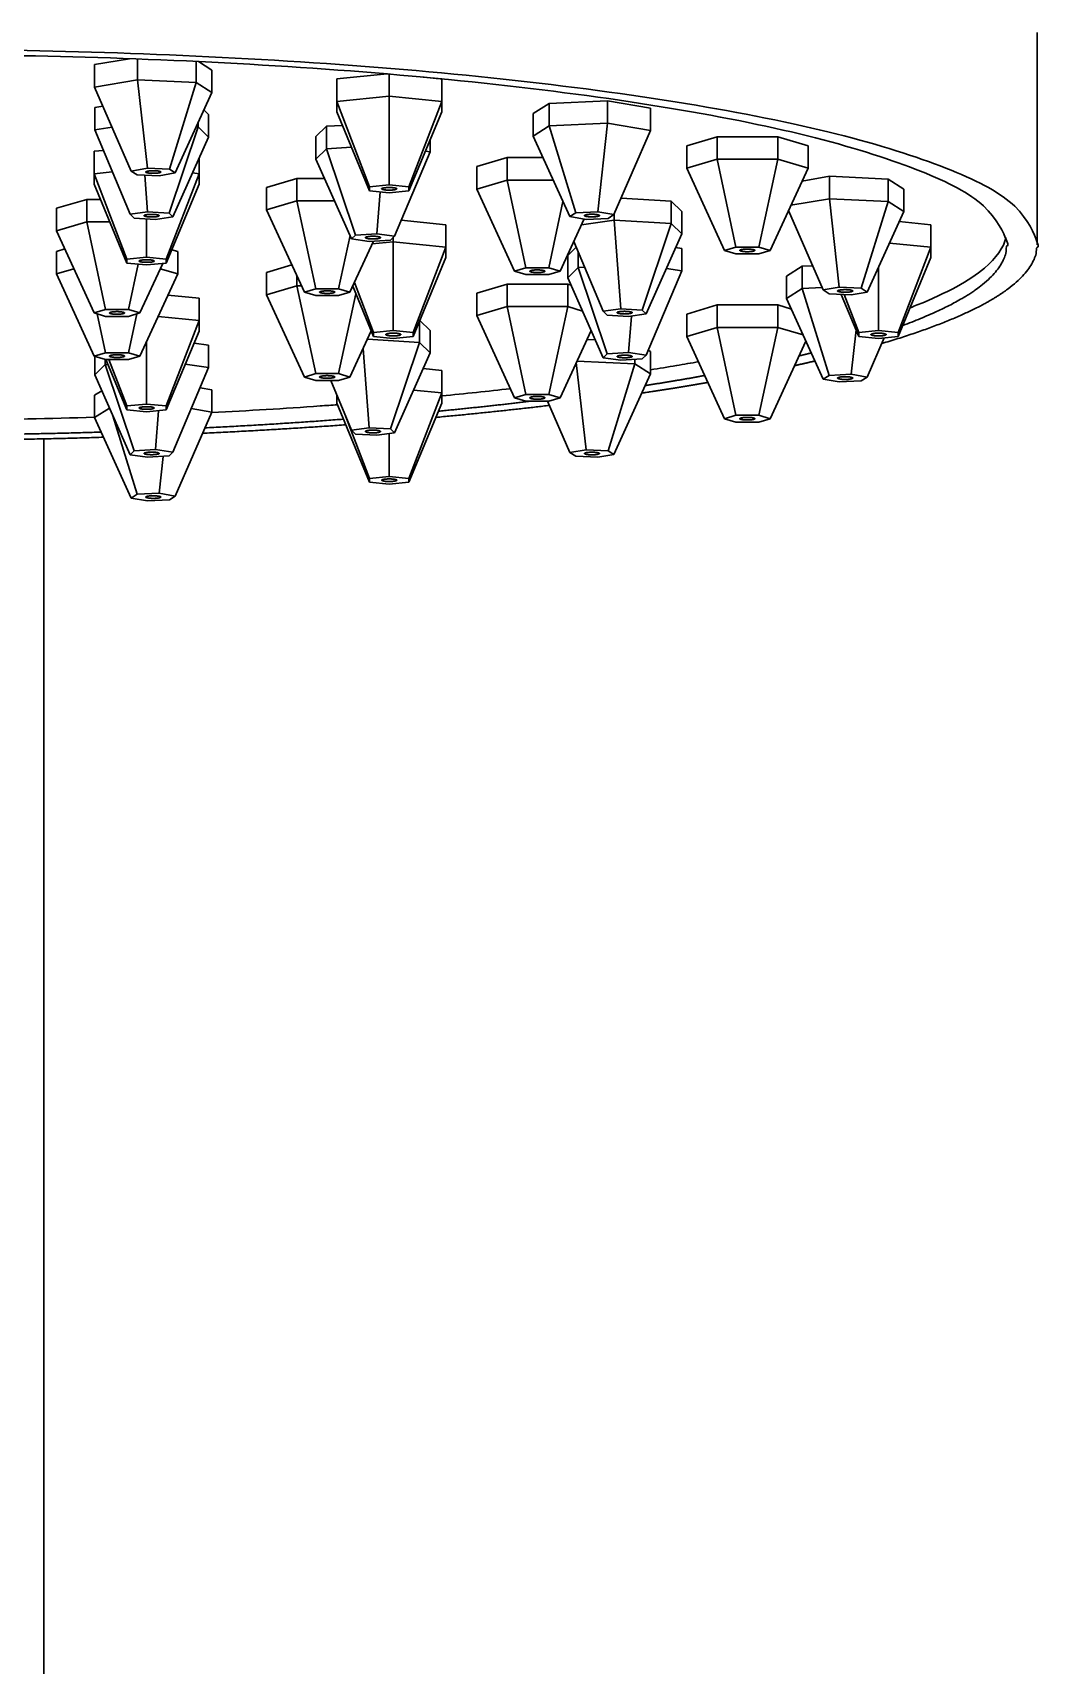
# Model space of a CAD drawing. Header units: millimetres. Extents: x 577 to 7172, y 252 to 2707.
# Drawn here: x 5050.4 to 5116.8, y 1550.2 to 1657.9 of the extents above; entities that cross this region are included whole.
import ezdxf

# ---------------------------------------------------------------- set-up
doc = ezdxf.new("R2010")
doc.units = ezdxf.units.MM
doc.header["$MEASUREMENT"] = 0
doc.layers.add('외형선(ISO)', color=7, linetype='Continuous', lineweight=30)

msp = doc.modelspace()

# ---------------------------------------------------------------- linework, layer by layer
at = {"layer": '외형선(ISO)'}
for p, q in [((5116.61, 1643.87), (5116.61, 1657.86)), ((5056.76, 1656.14), (5054.45, 1655.75)), ((5054.45, 1655.75), (5054.45, 1654.27)), ((5057.28, 1656.12), (5057.28, 1654.76)), ((5061.15, 1655.96), (5061.15, 1654.58)), ((5062.18, 1655.39), (5061.31, 1655.95)), ((5062.18, 1655.39), (5062.18, 1653.91)), ((5057.28, 1654.76), (5054.45, 1654.27)), ((5054.45, 1654.27), (5056.87, 1648.74)), ((5061.15, 1654.58), (5057.28, 1654.76)), ((5057.28, 1654.76), (5057.93, 1648.92)), ((5061.15, 1654.58), (5059.38, 1648.86)), ((5062.18, 1653.91), (5061.15, 1654.58)), ((5073.75, 1655.14), (5070.42, 1654.81)), ((5070.42, 1654.81), (5070.42, 1653.33)), ((5073.88, 1655.12), (5073.88, 1653.67)), ((5077.35, 1654.81), (5076.12, 1654.93)), ((5077.35, 1654.81), (5077.35, 1653.33)), ((5062.18, 1653.91), (5059.77, 1648.61)), ((5073.88, 1653.67), (5070.42, 1653.33)), ((5070.42, 1653.33), (5070.42, 1652.64)), ((5070.42, 1653.33), (5072.58, 1647.69)), ((5077.35, 1653.33), (5073.88, 1653.67)), ((5073.88, 1653.67), (5073.88, 1647.82)), ((5077.35, 1653.33), (5075.18, 1647.69)), ((5077.35, 1652.64), (5077.35, 1653.33)), ((5084.42, 1653.19), (5083.38, 1652.52)), ((5088.28, 1653.36), (5084.42, 1653.19)), ((5084.42, 1653.19), (5084.42, 1651.71)), ((5091.11, 1652.88), (5088.28, 1653.36)), ((5088.28, 1653.36), (5088.28, 1651.89)), ((5055, 1653.01), (5054.46, 1652.93)), ((5054.46, 1652.93), (5054.46, 1651.45)), ((5061.97, 1652.46), (5061.66, 1652.77)), ((5061.97, 1652.46), (5061.97, 1650.98)), ((5070.42, 1652.64), (5072.58, 1647.44)), ((5077.35, 1652.64), (5075.18, 1647.44)), ((5083.38, 1652.52), (5083.38, 1651.04)), ((5091.11, 1652.88), (5091.11, 1651.4)), ((5055.61, 1651.62), (5054.46, 1651.45)), ((5054.46, 1651.45), (5056.8, 1645.89)), ((5061.28, 1651.66), (5059.36, 1645.96)), ((5061.97, 1650.98), (5059.62, 1645.71)), ((5061.28, 1651.66), (5061.16, 1651.67)), ((5061.28, 1651.93), (5061.28, 1651.66)), ((5061.97, 1650.98), (5061.28, 1651.66)), ((5069.75, 1651.69), (5069.05, 1651.01)), ((5069.05, 1651.01), (5069.05, 1649.53)), ((5070.79, 1651.75), (5069.75, 1651.69)), ((5069.75, 1651.69), (5069.75, 1650.21)), ((5084.42, 1651.71), (5083.38, 1651.04)), ((5083.38, 1651.04), (5085.8, 1645.74)), ((5088.28, 1651.89), (5084.42, 1651.71)), ((5084.42, 1651.71), (5086.19, 1645.99)), ((5088.28, 1651.89), (5087.64, 1646.05)), ((5091.11, 1651.4), (5088.28, 1651.89)), ((5091.11, 1651.4), (5088.7, 1645.87)), ((5095.5, 1651), (5093.5, 1650.4)), ((5099.5, 1651), (5095.5, 1651)), ((5095.5, 1651), (5095.5, 1649.52)), ((5101.5, 1650.4), (5099.5, 1651)), ((5099.5, 1651), (5099.5, 1649.52)), ((5054.42, 1650.04), (5055.03, 1650.1)), ((5054.42, 1650.04), (5054.42, 1648.56)), ((5069.75, 1650.21), (5069.05, 1649.53)), ((5071.39, 1650.31), (5069.75, 1650.21)), ((5069.75, 1650.21), (5071.66, 1644.52)), ((5076.57, 1650), (5074.22, 1644.44)), ((5076.57, 1650), (5076.27, 1650.05)), ((5076.57, 1650.78), (5076.57, 1650)), ((5093.5, 1650.4), (5093.5, 1648.92)), ((5101.5, 1650.4), (5101.5, 1648.92)), ((5056.87, 1648.74), (5057.93, 1648.92)), ((5057.93, 1648.92), (5059.38, 1648.86)), ((5059.38, 1648.86), (5059.77, 1648.61)), ((5061.35, 1649.58), (5061.35, 1648.56)), ((5069.05, 1649.53), (5071.4, 1644.26)), ((5081.65, 1649.62), (5079.65, 1649.03)), ((5079.65, 1649.03), (5079.65, 1647.55)), ((5084.03, 1649.62), (5081.65, 1649.62)), ((5081.65, 1649.62), (5081.65, 1648.14)), ((5095.5, 1649.52), (5093.5, 1648.92)), ((5093.5, 1648.92), (5096, 1643.51)), ((5099.5, 1649.52), (5095.5, 1649.52)), ((5095.5, 1649.52), (5096.75, 1643.73)), ((5099.5, 1649.52), (5098.25, 1643.73)), ((5101.5, 1648.92), (5099, 1643.51)), ((5101.5, 1648.92), (5099.5, 1649.52)), ((5054.42, 1648.56), (5055.62, 1648.68)), ((5054.42, 1647.88), (5054.42, 1648.56)), ((5054.42, 1648.56), (5056.58, 1642.93)), ((5054.42, 1647.88), (5056.58, 1642.67)), ((5057.26, 1648.49), (5056.87, 1648.74)), ((5058.71, 1648.42), (5057.26, 1648.49)), ((5057.77, 1648.47), (5057.95, 1646.05)), ((5059.77, 1648.61), (5058.71, 1648.42)), ((5059.18, 1642.93), (5061.35, 1648.56)), ((5061.35, 1647.88), (5059.18, 1642.67)), ((5060.92, 1648.61), (5061.35, 1648.56)), ((5061.35, 1648.56), (5061.35, 1647.88)), ((5065.79, 1647.65), (5067.79, 1648.25)), ((5067.79, 1648.25), (5069.63, 1648.25)), ((5067.79, 1648.25), (5067.79, 1646.77)), ((5072.58, 1647.69), (5073.88, 1647.82)), ((5073.88, 1647.82), (5075.18, 1647.69)), ((5081.65, 1648.14), (5079.65, 1647.55)), ((5084.7, 1648.14), (5081.65, 1648.14)), ((5081.65, 1648.14), (5082.9, 1642.35)), ((5102.92, 1648.39), (5101.12, 1648.08)), ((5106.78, 1648.21), (5102.92, 1648.39)), ((5102.92, 1648.39), (5102.92, 1646.91)), ((5107.81, 1647.55), (5106.78, 1648.21)), ((5106.78, 1648.21), (5106.78, 1646.74)), ((5051.93, 1646.28), (5053.93, 1646.87)), ((5053.93, 1646.87), (5054.84, 1646.87)), ((5053.93, 1646.87), (5053.93, 1645.39)), ((5065.79, 1647.65), (5065.79, 1646.17)), ((5065.79, 1646.17), (5067.79, 1646.77)), ((5067.79, 1646.77), (5070.29, 1646.77)), ((5067.79, 1646.77), (5069.04, 1640.98)), ((5072.58, 1647.44), (5072.58, 1647.69)), ((5073.88, 1647.31), (5072.58, 1647.44)), ((5073.28, 1647.37), (5073.07, 1644.6)), ((5075.18, 1647.44), (5073.88, 1647.31)), ((5075.18, 1647.69), (5075.18, 1647.44)), ((5079.65, 1647.55), (5082.15, 1642.13)), ((5085.34, 1646.74), (5084.4, 1642.35)), ((5092.48, 1646.75), (5089.17, 1646.95)), ((5093.17, 1646.07), (5092.48, 1646.75)), ((5092.48, 1646.75), (5092.48, 1645.27)), ((5102.92, 1646.91), (5100.37, 1646.48)), ((5106.78, 1646.74), (5102.92, 1646.91)), ((5102.92, 1646.91), (5103.56, 1641.08)), ((5106.78, 1646.74), (5105.01, 1641.01)), ((5107.81, 1646.07), (5106.78, 1646.74)), ((5107.81, 1647.55), (5107.81, 1646.07)), ((5051.93, 1646.28), (5051.93, 1644.8)), ((5056.8, 1645.89), (5057.95, 1646.05)), ((5057.07, 1645.63), (5056.8, 1645.89)), ((5058.47, 1645.54), (5057.07, 1645.63)), ((5057.95, 1646.05), (5059.36, 1645.96)), ((5059.62, 1645.71), (5058.47, 1645.54)), ((5059.36, 1645.96), (5059.62, 1645.71)), ((5065.79, 1646.17), (5068.29, 1640.76)), ((5085.8, 1645.74), (5086.19, 1645.99)), ((5086.86, 1645.55), (5085.8, 1645.74)), ((5086.19, 1645.99), (5087.64, 1646.05)), ((5088.31, 1645.62), (5086.86, 1645.55)), ((5087.64, 1646.05), (5088.7, 1645.87)), ((5088.7, 1645.87), (5088.31, 1645.62)), ((5088.72, 1645.92), (5088.72, 1645.5)), ((5093.17, 1646.07), (5093.17, 1644.59)), ((5100.22, 1646.13), (5102.5, 1640.9)), ((5107.81, 1646.07), (5105.4, 1640.76)), ((5051.93, 1644.8), (5053.93, 1645.39)), ((5051.93, 1644.8), (5054.43, 1639.38)), ((5053.93, 1645.39), (5055.45, 1645.39)), ((5053.93, 1645.39), (5055.18, 1639.6)), ((5057.88, 1645.58), (5057.88, 1643.06)), ((5071.4, 1644.26), (5071.66, 1644.52)), ((5071.66, 1644.52), (5073.07, 1644.6)), ((5073.07, 1644.6), (5074.22, 1644.44)), ((5074.67, 1645.49), (5077.61, 1645.2)), ((5077.61, 1645.2), (5077.61, 1643.72)), ((5086.74, 1645.58), (5085.15, 1642.13)), ((5088.72, 1645.5), (5086.56, 1645.19)), ((5092.48, 1645.27), (5088.72, 1645.5)), ((5088.72, 1645.5), (5089.15, 1639.66)), ((5092.48, 1645.27), (5090.56, 1639.57)), ((5093.17, 1644.59), (5090.82, 1639.32)), ((5093.17, 1644.59), (5092.48, 1645.27)), ((5109.61, 1645.2), (5107.51, 1645.41)), ((5109.61, 1645.2), (5109.61, 1643.72)), ((5051.93, 1643.44), (5052.49, 1643.6)), ((5059.55, 1643.55), (5059.93, 1643.44)), ((5071.3, 1644.49), (5070.54, 1640.98)), ((5071.29, 1640.76), (5072.84, 1644.11)), ((5072.55, 1644.1), (5071.4, 1644.26)), ((5073.96, 1644.18), (5072.55, 1644.1)), ((5072.75, 1643.93), (5074.15, 1644.07)), ((5074.22, 1644.44), (5073.96, 1644.18)), ((5074.15, 1644.37), (5074.15, 1644.07)), ((5074.15, 1644.07), (5077.61, 1643.72)), ((5074.15, 1644.07), (5074.15, 1638.22)), ((5077.61, 1643.72), (5075.45, 1638.09)), ((5077.61, 1643.72), (5077.61, 1643.03)), ((5086.22, 1643.72), (5085.65, 1643.17)), ((5086.06, 1644.1), (5088, 1639.5)), ((5093.17, 1643.64), (5092.77, 1643.7)), ((5093.17, 1643.64), (5093.17, 1642.17)), ((5096, 1643.51), (5096.75, 1643.73)), ((5096.75, 1643.28), (5096, 1643.51)), ((5096.75, 1643.73), (5098.25, 1643.73)), ((5098.25, 1643.73), (5099, 1643.51)), ((5099, 1643.51), (5098.25, 1643.28)), ((5109.61, 1643.72), (5106.87, 1643.99)), ((5109.61, 1643.72), (5107.45, 1638.09)), ((5109.61, 1643.03), (5109.61, 1643.72)), ((5051.93, 1643.44), (5051.93, 1641.96)), ((5057.88, 1643.06), (5056.58, 1642.93)), ((5056.58, 1642.93), (5056.58, 1642.67)), ((5056.58, 1642.67), (5057.88, 1642.55)), ((5057.33, 1642.6), (5056.68, 1639.6)), ((5057.43, 1639.38), (5058.94, 1642.65)), ((5059.18, 1642.93), (5057.88, 1643.06)), ((5057.88, 1642.55), (5059.18, 1642.67)), ((5059.18, 1642.67), (5059.18, 1642.93)), ((5059.93, 1643.44), (5059.93, 1641.96)), ((5065.79, 1642.06), (5067.46, 1642.56)), ((5075.45, 1637.83), (5077.61, 1643.03)), ((5085.65, 1643.17), (5085.65, 1641.7)), ((5086.35, 1642.37), (5085.65, 1641.7)), ((5086.35, 1643.42), (5086.35, 1642.37)), ((5086.78, 1642.4), (5086.35, 1642.37)), ((5086.35, 1642.37), (5088.26, 1636.68)), ((5098.25, 1643.28), (5096.75, 1643.28)), ((5101.12, 1642.47), (5100.09, 1641.81)), ((5101.8, 1642.5), (5101.12, 1642.47)), ((5101.12, 1642.47), (5101.12, 1640.99)), ((5106.15, 1642.41), (5106.15, 1638.22)), ((5109.61, 1643.03), (5107.45, 1637.83)), ((5051.93, 1641.96), (5053.09, 1642.3)), ((5051.93, 1641.96), (5054.43, 1636.54)), ((5059.93, 1641.96), (5057.43, 1636.54)), ((5058.78, 1642.3), (5059.93, 1641.96)), ((5065.79, 1642.06), (5065.79, 1640.58)), ((5067.79, 1641.84), (5067.79, 1641.18)), ((5071.58, 1641.39), (5072.85, 1638.09)), ((5082.15, 1642.13), (5082.9, 1642.35)), ((5082.9, 1641.91), (5082.15, 1642.13)), ((5082.9, 1642.35), (5084.4, 1642.35)), ((5084.4, 1641.91), (5082.9, 1641.91)), ((5084.4, 1642.35), (5085.15, 1642.13)), ((5085.15, 1642.13), (5084.4, 1641.91)), ((5088, 1636.42), (5085.65, 1641.7)), ((5093.17, 1642.17), (5090.82, 1636.6)), ((5093.17, 1642.17), (5092.16, 1642.31)), ((5100.09, 1641.81), (5100.09, 1640.33)), ((5059.29, 1640.56), (5061.35, 1640.36)), ((5061.35, 1640.36), (5061.35, 1638.88)), ((5065.79, 1640.58), (5067.79, 1641.18)), ((5065.79, 1640.58), (5068.29, 1635.16)), ((5067.79, 1641.18), (5068.1, 1641.18)), ((5067.79, 1641.18), (5069.04, 1635.39)), ((5069.04, 1640.98), (5068.29, 1640.76)), ((5068.29, 1640.76), (5069.04, 1640.53)), ((5070.54, 1640.98), (5069.04, 1640.98)), ((5069.04, 1640.53), (5070.54, 1640.53)), ((5071.29, 1640.76), (5070.54, 1640.98)), ((5070.54, 1640.53), (5071.29, 1640.76)), ((5071.68, 1640.65), (5070.54, 1635.39)), ((5071.47, 1641.15), (5072.85, 1637.83)), ((5081.65, 1641.28), (5079.65, 1640.69)), ((5079.65, 1640.69), (5079.65, 1639.21)), ((5085.65, 1641.28), (5081.65, 1641.28)), ((5081.65, 1641.28), (5081.65, 1639.8)), ((5085.87, 1641.22), (5085.65, 1641.28)), ((5085.65, 1641.28), (5085.65, 1639.8)), ((5101.12, 1640.99), (5100.09, 1640.33)), ((5102.5, 1635.02), (5100.09, 1640.33)), ((5102.43, 1641.05), (5101.12, 1640.99)), ((5101.12, 1640.99), (5102.89, 1635.27)), ((5102.5, 1640.9), (5103.56, 1641.08)), ((5102.89, 1640.65), (5102.5, 1640.9)), ((5104.34, 1640.58), (5102.89, 1640.65)), ((5103.56, 1641.08), (5105.01, 1641.01)), ((5104.85, 1637.83), (5103.69, 1640.61)), ((5103.88, 1640.6), (5104.85, 1638.09)), ((5105.4, 1640.76), (5104.34, 1640.58)), ((5105.01, 1641.01), (5105.4, 1640.76)), ((5055.18, 1639.6), (5054.43, 1639.38)), ((5054.43, 1639.38), (5055.18, 1639.16)), ((5054.63, 1639.32), (5055.18, 1636.76)), ((5056.68, 1639.6), (5055.18, 1639.6)), ((5055.18, 1639.16), (5056.68, 1639.16)), ((5057.43, 1639.38), (5056.68, 1639.6)), ((5056.68, 1639.16), (5057.43, 1639.38)), ((5057.24, 1639.32), (5056.68, 1636.76)), ((5058.64, 1639.15), (5061.35, 1638.88)), ((5081.65, 1639.8), (5079.65, 1639.21)), ((5082.15, 1633.79), (5079.65, 1639.21)), ((5085.65, 1639.8), (5081.65, 1639.8)), ((5081.65, 1639.8), (5082.9, 1634.01)), ((5085.65, 1639.8), (5084.4, 1634.01)), ((5086.63, 1639.51), (5085.65, 1639.8)), ((5088, 1639.5), (5089.15, 1639.66)), ((5088.26, 1639.24), (5088, 1639.5)), ((5089.67, 1639.16), (5088.26, 1639.24)), ((5089.15, 1639.66), (5090.56, 1639.57)), ((5090.82, 1639.32), (5089.67, 1639.16)), ((5089.85, 1639.18), (5089.67, 1636.77)), ((5090.56, 1639.57), (5090.82, 1639.32)), ((5095.5, 1639.91), (5093.5, 1639.31)), ((5093.5, 1639.31), (5093.5, 1637.83)), ((5099.5, 1639.91), (5095.5, 1639.91)), ((5095.5, 1639.91), (5095.5, 1638.43)), ((5100.4, 1639.64), (5099.5, 1639.91)), ((5099.5, 1639.91), (5099.5, 1638.43)), ((5061.35, 1638.88), (5059.18, 1633.25)), ((5061.35, 1638.19), (5059.18, 1632.99)), ((5061.35, 1638.88), (5061.35, 1638.19)), ((5072.69, 1638.21), (5071.29, 1635.16)), ((5074.15, 1638.22), (5072.85, 1638.09)), ((5072.85, 1638.09), (5072.85, 1637.83)), ((5075.45, 1638.09), (5074.15, 1638.22)), ((5075.45, 1637.83), (5075.45, 1638.09)), ((5075.88, 1638.86), (5075.88, 1637.43)), ((5076.57, 1638.23), (5075.89, 1638.89)), ((5076.57, 1638.23), (5076.57, 1636.75)), ((5087.2, 1638.23), (5085.15, 1633.79)), ((5095.5, 1638.43), (5093.5, 1637.83)), ((5099.5, 1638.43), (5095.5, 1638.43)), ((5095.5, 1638.43), (5096.75, 1632.64)), ((5099.5, 1638.43), (5098.25, 1632.64)), ((5101.18, 1637.93), (5099.5, 1638.43)), ((5104.67, 1638.28), (5104.34, 1635.34)), ((5104.85, 1638.09), (5106.15, 1638.22)), ((5104.85, 1637.83), (5104.85, 1638.09)), ((5106.15, 1638.22), (5107.45, 1638.09)), ((5107.45, 1638.09), (5107.45, 1637.83)), ((5057.88, 1637.51), (5057.88, 1633.38)), ((5061.97, 1637.25), (5061.01, 1637.39)), ((5061.97, 1637.25), (5061.97, 1635.78)), ((5072.16, 1637.05), (5072.55, 1631.82)), ((5075.88, 1637.43), (5072.44, 1637.65)), ((5072.85, 1637.83), (5074.15, 1637.7)), ((5075.88, 1637.43), (5073.96, 1631.74)), ((5074.15, 1637.7), (5075.45, 1637.83)), ((5076.57, 1636.75), (5075.88, 1637.43)), ((5087.47, 1637.62), (5086.93, 1637.64)), ((5096, 1632.41), (5093.5, 1637.83)), ((5101.36, 1637.53), (5099, 1632.41)), ((5106.15, 1637.7), (5104.85, 1637.83)), ((5106.53, 1637.74), (5105.4, 1635.16)), ((5107.45, 1637.83), (5106.15, 1637.7)), ((5055.18, 1636.76), (5054.43, 1636.54)), ((5054.43, 1636.54), (5055.18, 1636.32)), ((5054.46, 1636.53), (5054.46, 1635.31)), ((5055.15, 1635.98), (5054.46, 1635.31)), ((5055.15, 1636.33), (5055.15, 1635.98)), ((5055.33, 1635.99), (5055.15, 1635.98)), ((5057.07, 1630.29), (5055.15, 1635.98)), ((5056.68, 1636.76), (5055.18, 1636.76)), ((5055.18, 1636.32), (5056.68, 1636.32)), ((5055.2, 1636.32), (5056.58, 1632.99)), ((5055.4, 1636.32), (5056.58, 1633.25)), ((5057.43, 1636.54), (5056.68, 1636.76)), ((5056.68, 1636.32), (5057.43, 1636.54)), ((5061.97, 1635.78), (5060.43, 1636)), ((5076.57, 1636.75), (5074.22, 1631.48)), ((5086.22, 1636.12), (5086.86, 1630.37)), ((5090.08, 1636.02), (5086.26, 1636.2)), ((5088, 1636.42), (5088.26, 1636.68)), ((5089.15, 1636.26), (5088, 1636.42)), ((5088.26, 1636.68), (5089.67, 1636.77)), ((5090.08, 1636.02), (5088.31, 1630.3)), ((5090.56, 1636.35), (5089.15, 1636.26)), ((5089.67, 1636.77), (5090.82, 1636.6)), ((5090.08, 1636.32), (5090.08, 1636.02)), ((5091.11, 1635.36), (5090.08, 1636.02)), ((5090.82, 1636.6), (5090.56, 1636.35)), ((5091.11, 1636.84), (5090.96, 1636.93)), ((5091.11, 1636.84), (5091.11, 1635.36)), ((5054.46, 1635.31), (5056.8, 1630.03)), ((5061.97, 1635.78), (5059.62, 1630.21)), ((5069.04, 1635.39), (5068.29, 1635.16)), ((5068.29, 1635.16), (5069.04, 1634.94)), ((5070.54, 1635.39), (5069.04, 1635.39)), ((5069.04, 1634.94), (5070.54, 1634.94)), ((5071.4, 1631.66), (5070.02, 1634.94)), ((5071.29, 1635.16), (5070.54, 1635.39)), ((5070.54, 1634.94), (5071.29, 1635.16)), ((5077.35, 1635.59), (5076.11, 1635.72)), ((5077.35, 1635.59), (5077.35, 1634.12)), ((5091.11, 1635.36), (5088.7, 1630.05)), ((5102.5, 1635.02), (5102.89, 1635.27)), ((5103.56, 1634.84), (5102.5, 1635.02)), ((5102.89, 1635.27), (5104.34, 1635.34)), ((5105.01, 1634.91), (5103.56, 1634.84)), ((5104.34, 1635.34), (5105.4, 1635.16)), ((5105.4, 1635.16), (5105.01, 1634.91)), ((5054.92, 1634.26), (5054.45, 1633.97)), ((5054.45, 1633.97), (5054.45, 1632.49)), ((5062.18, 1634.32), (5061.41, 1634.45)), ((5062.18, 1634.32), (5062.18, 1632.84)), ((5070.42, 1633.99), (5070.42, 1633.43)), ((5077.35, 1634.12), (5075.18, 1628.48)), ((5077.35, 1634.12), (5075.48, 1634.3)), ((5077.35, 1633.43), (5077.35, 1634.12)), ((5082.15, 1633.79), (5082.9, 1634.01)), ((5082.9, 1633.57), (5082.15, 1633.79)), ((5082.9, 1634.01), (5084.4, 1634.01)), ((5084.4, 1634.01), (5085.15, 1633.79)), ((5085.15, 1633.79), (5084.4, 1633.57)), ((5055.43, 1633.11), (5054.45, 1632.49)), ((5057.88, 1633.38), (5056.58, 1633.25)), ((5056.58, 1633.25), (5056.58, 1632.99)), ((5056.58, 1632.99), (5057.88, 1632.86)), ((5059.18, 1633.25), (5057.88, 1633.38)), ((5057.88, 1632.86), (5059.18, 1632.99)), ((5058.67, 1632.94), (5058.47, 1630.38)), ((5059.18, 1632.99), (5059.18, 1633.25)), ((5062.18, 1632.84), (5059.77, 1627.31)), ((5062.18, 1632.84), (5060.83, 1633.08)), ((5070.42, 1633.43), (5072.58, 1628.23)), ((5072.58, 1628.48), (5070.96, 1632.72)), ((5077.35, 1633.43), (5075.18, 1628.23)), ((5084.4, 1633.57), (5082.9, 1633.57)), ((5085.8, 1630.18), (5084.32, 1633.57)), ((5054.45, 1632.49), (5056.87, 1627.18)), ((5057.26, 1627.43), (5055.65, 1632.61)), ((5071.4, 1631.66), (5072.55, 1631.82)), ((5071.66, 1631.4), (5071.4, 1631.66)), ((5072.55, 1631.82), (5073.96, 1631.74)), ((5073.96, 1631.74), (5074.22, 1631.48)), ((5096, 1632.41), (5096.75, 1632.64)), ((5096.75, 1632.19), (5096, 1632.41)), ((5096.75, 1632.64), (5098.25, 1632.64)), ((5098.25, 1632.19), (5096.75, 1632.19)), ((5098.25, 1632.64), (5099, 1632.41)), ((5099, 1632.41), (5098.25, 1632.19)), ((5051.11, 1423.33), (5051.11, 1631.09)), ((5073.07, 1631.32), (5071.66, 1631.4)), ((5074.22, 1631.48), (5073.07, 1631.32)), ((5073.88, 1631.43), (5073.88, 1628.61)), ((5056.8, 1630.03), (5057.07, 1630.29)), ((5057.95, 1629.87), (5056.8, 1630.03)), ((5057.07, 1630.29), (5058.47, 1630.38)), ((5059.36, 1629.96), (5057.95, 1629.87)), ((5058.47, 1630.38), (5059.62, 1630.21)), ((5058.98, 1629.93), (5058.71, 1627.5)), ((5059.62, 1630.21), (5059.36, 1629.96)), ((5085.8, 1630.18), (5086.86, 1630.37)), ((5086.19, 1629.94), (5085.8, 1630.18)), ((5087.64, 1629.87), (5086.19, 1629.94)), ((5086.86, 1630.37), (5088.31, 1630.3)), ((5088.7, 1630.05), (5087.64, 1629.87)), ((5088.31, 1630.3), (5088.7, 1630.05)), ((5072.58, 1628.48), (5073.88, 1628.61)), ((5072.58, 1628.23), (5072.58, 1628.48)), ((5073.88, 1628.61), (5075.18, 1628.48)), ((5075.18, 1628.48), (5075.18, 1628.23)), ((5056.87, 1627.18), (5057.26, 1627.43)), ((5057.26, 1627.43), (5058.71, 1627.5)), ((5058.71, 1627.5), (5059.77, 1627.31)), ((5059.77, 1627.31), (5059.38, 1627.07)), ((5073.88, 1628.1), (5072.58, 1628.23)), ((5075.18, 1628.23), (5073.88, 1628.1)), ((5057.93, 1627), (5056.87, 1627.18)), ((5059.38, 1627.07), (5057.93, 1627))]:
    msp.add_line(p, q, dxfattribs=at)
msp.add_arc((5114.4, 1657.86), 2.22, 360, 0.024, dxfattribs=at)
for points, weights, knots in [([(5106.37, 1637.37), (5116.61, 1640.38), (5116.61, 1643.87), (5116.61, 1656.76), (5041.61, 1656.76), (4966.61, 1656.76), (4966.61, 1643.87), (4966.61, 1640.38), (4976.86, 1637.37)], [0.867744777004, 0.899141551585, 1, 0.707106781187, 1, 0.707106781187, 1, 0.899141551585, 0.867744777004], [5.742278, 5.742278, 5.742278, 6.283185, 6.283185, 7.853982, 7.853982, 9.424778, 9.424778, 9.965685, 9.965685, 9.965685]), ([(5107.75, 1638.56), (5114.61, 1641.09), (5114.61, 1643.87), (5114.61, 1656.42), (5041.61, 1656.42), (4968.61, 1656.42), (4968.61, 1643.87), (4968.61, 1641.09), (4975.48, 1638.56)], [0.879980880868, 0.915764453483, 1, 0.707106781187, 1, 0.707106781187, 1, 0.915764453483, 0.879980880868], [5.831427, 5.831427, 5.831427, 6.283185, 6.283185, 7.853982, 7.853982, 9.424778, 9.424778, 9.876536, 9.876536, 9.876536]), ([(5058.82, 1648.67), (5058.82, 1648.76), (5058.32, 1648.76), (5057.82, 1648.76), (5057.82, 1648.67), (5057.82, 1648.59), (5058.32, 1648.59), (5058.82, 1648.59), (5058.82, 1648.67)], [1, 0.707106781187, 1, 0.707106781187, 1, 0.707106781187, 1, 0.707106781187, 1], [0, 0, 0, 1.570796, 1.570796, 3.141593, 3.141593, 4.712389, 4.712389, 6.283185, 6.283185, 6.283185]), ([(5074.38, 1647.57), (5074.38, 1647.65), (5073.88, 1647.65), (5073.38, 1647.65), (5073.38, 1647.57), (5073.38, 1647.48), (5073.88, 1647.48), (5074.38, 1647.48), (5074.38, 1647.57)], [1, 0.707106781187, 1, 0.707106781187, 1, 0.707106781187, 1, 0.707106781187, 1], [0, 0, 0, 1.570796, 1.570796, 3.141593, 3.141593, 4.712389, 4.712389, 6.283185, 6.283185, 6.283185]), ([(5058.71, 1645.8), (5058.71, 1645.88), (5058.21, 1645.88), (5057.71, 1645.88), (5057.71, 1645.8), (5057.71, 1645.71), (5058.21, 1645.71), (5058.71, 1645.71), (5058.71, 1645.8)], [1, 0.707106781187, 1, 0.707106781187, 1, 0.707106781187, 1, 0.707106781187, 1], [0, 0, 0, 1.570796, 1.570796, 3.141593, 3.141593, 4.712389, 4.712389, 6.283185, 6.283185, 6.283185]), ([(5087.75, 1645.8), (5087.75, 1645.89), (5087.25, 1645.89), (5086.75, 1645.89), (5086.75, 1645.8), (5086.75, 1645.72), (5087.25, 1645.72), (5087.75, 1645.72), (5087.75, 1645.8)], [1, 0.707106781187, 1, 0.707106781187, 1, 0.707106781187, 1, 0.707106781187, 1], [0, 0, 0, 1.570796, 1.570796, 3.141593, 3.141593, 4.712389, 4.712389, 6.283185, 6.283185, 6.283185]), ([(5073.31, 1644.35), (5073.31, 1644.44), (5072.81, 1644.44), (5072.31, 1644.44), (5072.31, 1644.35), (5072.31, 1644.26), (5072.81, 1644.26), (5073.31, 1644.26), (5073.31, 1644.35)], [1, 0.707106781187, 1, 0.707106781187, 1, 0.707106781187, 1, 0.707106781187, 1], [0, 0, 0, 1.570796, 1.570796, 3.141593, 3.141593, 4.712389, 4.712389, 6.283185, 6.283185, 6.283185]), ([(5098, 1643.51), (5098, 1643.59), (5097.5, 1643.59), (5097, 1643.59), (5097, 1643.51), (5097, 1643.42), (5097.5, 1643.42), (5098, 1643.42), (5098, 1643.51)], [1, 0.707106781187, 1, 0.707106781187, 1, 0.707106781187, 1, 0.707106781187, 1], [0, 0, 0, 1.570796, 1.570796, 3.141593, 3.141593, 4.712389, 4.712389, 6.283185, 6.283185, 6.283185]), ([(5057.38, 1642.8), (5057.38, 1642.72), (5057.88, 1642.72), (5058.38, 1642.72), (5058.38, 1642.8), (5058.38, 1642.89), (5057.88, 1642.89), (5057.38, 1642.89), (5057.38, 1642.8)], [1, 0.707106781187, 1, 0.707106781187, 1, 0.707106781187, 1, 0.707106781187, 1], [0, 0, 0, 1.570796, 1.570796, 3.141593, 3.141593, 4.712389, 4.712389, 6.283185, 6.283185, 6.283185]), ([(5084.15, 1642.13), (5084.15, 1642.22), (5083.65, 1642.22), (5083.15, 1642.22), (5083.15, 1642.13), (5083.15, 1642.05), (5083.65, 1642.05), (5084.15, 1642.05), (5084.15, 1642.13)], [1, 0.707106781187, 1, 0.707106781187, 1, 0.707106781187, 1, 0.707106781187, 1], [0, 0, 0, 1.570796, 1.570796, 3.141593, 3.141593, 4.712389, 4.712389, 6.283185, 6.283185, 6.283185]), ([(5069.29, 1640.76), (5069.29, 1640.67), (5069.79, 1640.67), (5070.29, 1640.67), (5070.29, 1640.76), (5070.29, 1640.84), (5069.79, 1640.84), (5069.29, 1640.84), (5069.29, 1640.76)], [1, 0.707106781187, 1, 0.707106781187, 1, 0.707106781187, 1, 0.707106781187, 1], [0, 0, 0, 1.570796, 1.570796, 3.141593, 3.141593, 4.712389, 4.712389, 6.283185, 6.283185, 6.283185]), ([(5104.45, 1640.83), (5104.45, 1640.92), (5103.95, 1640.92), (5103.45, 1640.92), (5103.45, 1640.83), (5103.45, 1640.75), (5103.95, 1640.75), (5104.45, 1640.75), (5104.45, 1640.83)], [1, 0.707106781187, 1, 0.707106781187, 1, 0.707106781187, 1, 0.707106781187, 1], [0, 0, 0, 1.570796, 1.570796, 3.141593, 3.141593, 4.712389, 4.712389, 6.283185, 6.283185, 6.283185]), ([(5055.43, 1639.38), (5055.43, 1639.3), (5055.93, 1639.3), (5056.43, 1639.3), (5056.43, 1639.38), (5056.43, 1639.47), (5055.93, 1639.47), (5055.43, 1639.47), (5055.43, 1639.38)], [1, 0.707106781187, 1, 0.707106781187, 1, 0.707106781187, 1, 0.707106781187, 1], [0, 0, 0, 1.570796, 1.570796, 3.141593, 3.141593, 4.712389, 4.712389, 6.283185, 6.283185, 6.283185]), ([(5089.91, 1639.41), (5089.91, 1639.49), (5089.41, 1639.49), (5088.91, 1639.49), (5088.91, 1639.41), (5088.91, 1639.32), (5089.41, 1639.32), (5089.91, 1639.32), (5089.91, 1639.41)], [1, 0.707106781187, 1, 0.707106781187, 1, 0.707106781187, 1, 0.707106781187, 1], [0, 0, 0, 1.570796, 1.570796, 3.141593, 3.141593, 4.712389, 4.712389, 6.283185, 6.283185, 6.283185]), ([(5073.65, 1637.96), (5073.65, 1637.87), (5074.15, 1637.87), (5074.65, 1637.87), (5074.65, 1637.96), (5074.65, 1638.05), (5074.15, 1638.05), (5073.65, 1638.05), (5073.65, 1637.96)], [1, 0.707106781187, 1, 0.707106781187, 1, 0.707106781187, 1, 0.707106781187, 1], [0, 0, 0, 1.570796, 1.570796, 3.141593, 3.141593, 4.712389, 4.712389, 6.283185, 6.283185, 6.283185]), ([(5106.65, 1637.96), (5106.65, 1638.05), (5106.15, 1638.05), (5105.65, 1638.05), (5105.65, 1637.96), (5105.65, 1637.87), (5106.15, 1637.87), (5106.65, 1637.87), (5106.65, 1637.96)], [1, 0.707106781187, 1, 0.707106781187, 1, 0.707106781187, 1, 0.707106781187, 1], [0, 0, 0, 1.570796, 1.570796, 3.141593, 3.141593, 4.712389, 4.712389, 6.283185, 6.283185, 6.283185]), ([(5055.43, 1636.54), (5055.43, 1636.45), (5055.93, 1636.45), (5056.43, 1636.45), (5056.43, 1636.54), (5056.43, 1636.63), (5055.93, 1636.63), (5055.43, 1636.63), (5055.43, 1636.54)], [1, 0.707106781187, 1, 0.707106781187, 1, 0.707106781187, 1, 0.707106781187, 1], [0, 0, 0, 1.570796, 1.570796, 3.141593, 3.141593, 4.712389, 4.712389, 6.283185, 6.283185, 6.283185]), ([(5089.91, 1636.51), (5089.91, 1636.6), (5089.41, 1636.6), (5088.91, 1636.6), (5088.91, 1636.51), (5088.91, 1636.43), (5089.41, 1636.43), (5089.91, 1636.43), (5089.91, 1636.51)], [1, 0.707106781187, 1, 0.707106781187, 1, 0.707106781187, 1, 0.707106781187, 1], [0, 0, 0, 1.570796, 1.570796, 3.141593, 3.141593, 4.712389, 4.712389, 6.283185, 6.283185, 6.283185]), ([(5069.29, 1635.16), (5069.29, 1635.08), (5069.79, 1635.08), (5070.29, 1635.08), (5070.29, 1635.16), (5070.29, 1635.25), (5069.79, 1635.25), (5069.29, 1635.25), (5069.29, 1635.16)], [1, 0.707106781187, 1, 0.707106781187, 1, 0.707106781187, 1, 0.707106781187, 1], [0, 0, 0, 1.570796, 1.570796, 3.141593, 3.141593, 4.712389, 4.712389, 6.283185, 6.283185, 6.283185]), ([(5104.45, 1635.09), (5104.45, 1635.18), (5103.95, 1635.18), (5103.45, 1635.18), (5103.45, 1635.09), (5103.45, 1635), (5103.95, 1635), (5104.45, 1635), (5104.45, 1635.09)], [1, 0.707106781187, 1, 0.707106781187, 1, 0.707106781187, 1, 0.707106781187, 1], [0, 0, 0, 1.570796, 1.570796, 3.141593, 3.141593, 4.712389, 4.712389, 6.283185, 6.283185, 6.283185]), ([(5084.15, 1633.79), (5084.15, 1633.88), (5083.65, 1633.88), (5083.15, 1633.88), (5083.15, 1633.79), (5083.15, 1633.7), (5083.65, 1633.7), (5084.15, 1633.7), (5084.15, 1633.79)], [1, 0.707106781187, 1, 0.707106781187, 1, 0.707106781187, 1, 0.707106781187, 1], [0, 0, 0, 1.570796, 1.570796, 3.141593, 3.141593, 4.712389, 4.712389, 6.283185, 6.283185, 6.283185]), ([(5057.38, 1633.12), (5057.38, 1633.03), (5057.88, 1633.03), (5058.38, 1633.03), (5058.38, 1633.12), (5058.38, 1633.2), (5057.88, 1633.2), (5057.38, 1633.2), (5057.38, 1633.12)], [1, 0.707106781187, 1, 0.707106781187, 1, 0.707106781187, 1, 0.707106781187, 1], [0, 0, 0, 1.570796, 1.570796, 3.141593, 3.141593, 4.712389, 4.712389, 6.283185, 6.283185, 6.283185]), ([(5073.31, 1631.57), (5073.31, 1631.66), (5072.81, 1631.66), (5072.31, 1631.66), (5072.31, 1631.57), (5072.31, 1631.48), (5072.81, 1631.48), (5073.31, 1631.48), (5073.31, 1631.57)], [1, 0.707106781187, 1, 0.707106781187, 1, 0.707106781187, 1, 0.707106781187, 1], [0, 0, 0, 1.570796, 1.570796, 3.141593, 3.141593, 4.712389, 4.712389, 6.283185, 6.283185, 6.283185]), ([(5098, 1632.41), (5098, 1632.5), (5097.5, 1632.5), (5097, 1632.5), (5097, 1632.41), (5097, 1632.33), (5097.5, 1632.33), (5098, 1632.33), (5098, 1632.41)], [1, 0.707106781187, 1, 0.707106781187, 1, 0.707106781187, 1, 0.707106781187, 1], [0, 0, 0, 1.570796, 1.570796, 3.141593, 3.141593, 4.712389, 4.712389, 6.283185, 6.283185, 6.283185]), ([(5058.71, 1630.12), (5058.71, 1630.21), (5058.21, 1630.21), (5057.71, 1630.21), (5057.71, 1630.12), (5057.71, 1630.04), (5058.21, 1630.04), (5058.71, 1630.04), (5058.71, 1630.12)], [1, 0.707106781187, 1, 0.707106781187, 1, 0.707106781187, 1, 0.707106781187, 1], [0, 0, 0, 1.570796, 1.570796, 3.141593, 3.141593, 4.712389, 4.712389, 6.283185, 6.283185, 6.283185]), ([(5087.75, 1630.12), (5087.75, 1630.2), (5087.25, 1630.2), (5086.75, 1630.2), (5086.75, 1630.12), (5086.75, 1630.03), (5087.25, 1630.03), (5087.75, 1630.03), (5087.75, 1630.12)], [1, 0.707106781187, 1, 0.707106781187, 1, 0.707106781187, 1, 0.707106781187, 1], [0, 0, 0, 1.570796, 1.570796, 3.141593, 3.141593, 4.712389, 4.712389, 6.283185, 6.283185, 6.283185]), ([(5074.38, 1628.36), (5074.38, 1628.44), (5073.88, 1628.44), (5073.38, 1628.44), (5073.38, 1628.36), (5073.38, 1628.27), (5073.88, 1628.27), (5074.38, 1628.27), (5074.38, 1628.36)], [1, 0.707106781187, 1, 0.707106781187, 1, 0.707106781187, 1, 0.707106781187, 1], [0, 0, 0, 1.570796, 1.570796, 3.141593, 3.141593, 4.712389, 4.712389, 6.283185, 6.283185, 6.283185]), ([(5058.82, 1627.25), (5058.82, 1627.33), (5058.32, 1627.33), (5057.82, 1627.33), (5057.82, 1627.25), (5057.82, 1627.16), (5058.32, 1627.16), (5058.82, 1627.16), (5058.82, 1627.25)], [1, 0.707106781187, 1, 0.707106781187, 1, 0.707106781187, 1, 0.707106781187, 1], [0, 0, 0, 1.570796, 1.570796, 3.141593, 3.141593, 4.712389, 4.712389, 6.283185, 6.283185, 6.283185])]:
    msp.add_rational_spline(points, weights, degree=2, knots=knots, dxfattribs=at)
for points, knots in [([(5114.56, 1644.36), (5114.4, 1643.69), (5113.93, 1643.01), (5112.15, 1641.51), (5110.66, 1640.7), (5108.55, 1639.85), (5108.4, 1639.79), (5108.24, 1639.73)], [0.286811, 0.286811, 0.286811, 0.286811, 1.471468, 1.471468, 2.959643, 2.959643, 3.076403, 3.076403, 3.076403, 3.076403]), ([(5094.27, 1636.17), (5093.8, 1636.08), (5093.32, 1636), (5092.26, 1635.82), (5091.69, 1635.73), (5091.11, 1635.64)], [5.5965717, 5.5965717, 5.5965717, 5.5965717, 5.8025954, 5.8025954, 6.0395935, 6.0395935, 6.0395935, 6.0395935]), ([(5070.46, 1633.33), (5070.08, 1633.3), (5069.7, 1633.28), (5066.98, 1633.08), (5064.59, 1632.94), (5062.17, 1632.82)], [8.5223712, 8.5223712, 8.5223712, 8.5223712, 8.6460329, 8.6460329, 9.4056569, 9.4056569, 9.4056569, 9.4056569])]:
    msp.add_open_spline(points, degree=3, knots=knots, dxfattribs=at)
for points, weights in [([(5100.62, 1635.91), (5101.3, 1636.06), (5101.96, 1636.22)], [0.856638185499, 0.857398704155, 0.858346719434]), ([(5100.91, 1636.55), (5101.32, 1636.65), (5101.72, 1636.75)], [0.859229197186, 0.859898859228, 0.860647531583]), ([(5090.76, 1634.6), (5092.8, 1634.91), (5094.69, 1635.26)], [0.854019855111, 0.853267219212, 0.853728953913]), ([(5090.54, 1634.1), (5092.8, 1634.44), (5094.9, 1634.8)], [0.854745970828, 0.853476289759, 0.853558375196]), ([(5076.96, 1632.5), (5080.84, 1632.86), (5084.44, 1633.29)], [0.872350919236, 0.864832112252, 0.860320746274]), ([(5077.13, 1632.91), (5080.29, 1633.21), (5083.25, 1633.57)], [0.870174104111, 0.864206374197, 0.86038138023]), ([(5061.57, 1631.45), (5066.4, 1631.68), (5071.01, 1632.01)], [0.913004462666, 0.897190648868, 0.885583263956]), ([(5061.73, 1631.81), (5066.4, 1632.04), (5070.86, 1632.38)], [0.910660063385, 0.89524137314, 0.883985699182]), ([(5045.02, 1631), (5050.07, 1631.03), (5055.04, 1631.19)], [0.981960483093, 0.956936525129, 0.936789232932]), ([(5045.18, 1631.34), (5050.07, 1631.38), (5054.89, 1631.53)], [0.980658199129, 0.955904256877, 0.935971199562])]:
    msp.add_rational_spline(points, weights, degree=2, dxfattribs=at)
for points in [[(5081.87, 1634.39), (5080.4, 1634.22), (5078.89, 1634.06), (5077.35, 1633.92)], [(5054.45, 1632.51), (5051.53, 1632.42), (5048.58, 1632.36), (5045.61, 1632.33)]]:
    msp.add_open_spline(points, degree=3, dxfattribs=at)

doc.saveas('drawing.dxf')
